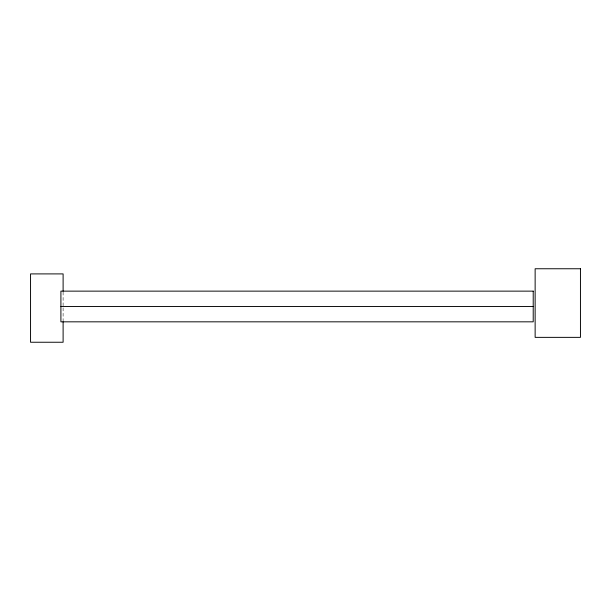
<?xml version="1.0" encoding="UTF-8"?>
<svg xmlns="http://www.w3.org/2000/svg" width="611" height="611" viewBox="0 0 611 611"><rect width="100%" height="100%" fill="white"/><g stroke="black" fill="none" stroke-linecap="round" stroke-linejoin="round"><path stroke-width="0.46" stroke-dasharray="3.06 2.29" d="M63.109 292.066L63.109 306.943M63.109 307.875L63.109 320.897"/><path stroke-width="0.92" d="M60.909 306.478L533.212 306.478M63.109 291.134L63.109 273.904L30.55 273.904L30.55 342.244L63.109 342.244L63.109 321.829M580.45 268.756L535.137 268.756L535.137 337.364L580.45 337.364L580.45 268.756M533.212 291.134L60.909 291.134L60.909 321.829L533.212 321.829L533.212 291.134"/></g></svg>
